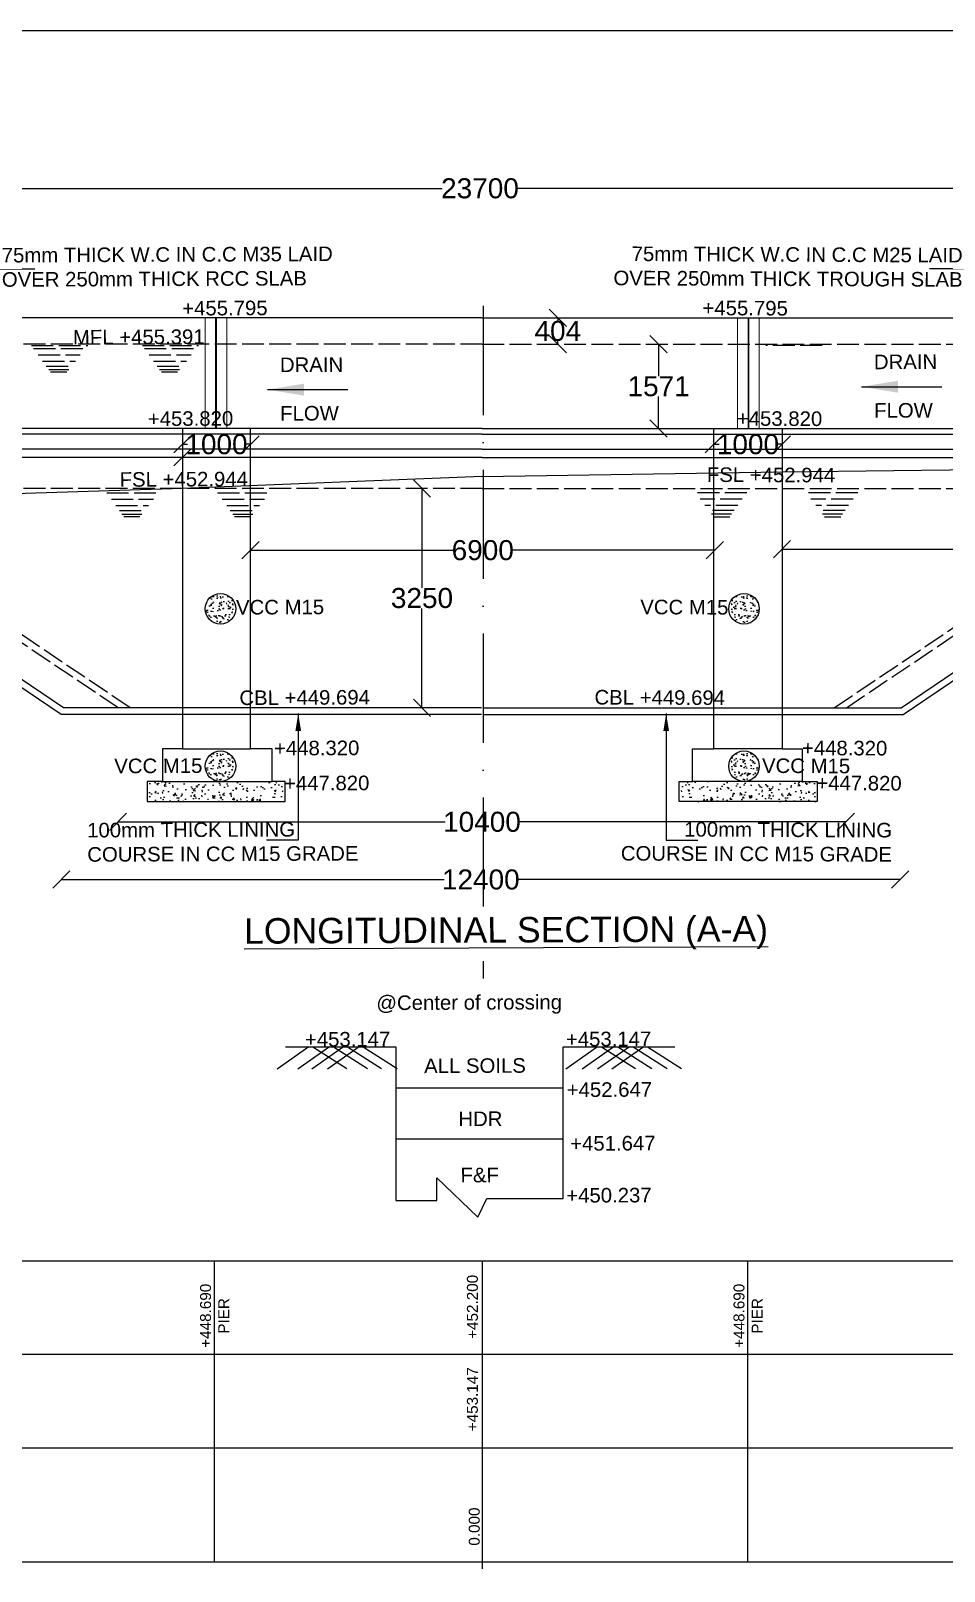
# Model space of a CAD drawing. Header units: millimetres. Extents: x 5124 to 7521686, y 2311 to 91894499.
# Drawn here: x 3767661 to 3772680, y 45946881 to 45955344 of the extents above; entities that cross this region are included whole.
import ezdxf

# ---------------------------------------------------------------- set-up
doc = ezdxf.new("R2010")
doc.units = ezdxf.units.MM
doc.header["$MEASUREMENT"] = 0
doc.linetypes.add('ACAD_ISO02W100', pattern=[15, 12, -3])
doc.linetypes.add('ACAD_ISO10W100', pattern=[18, 12, -3, 0, -3])
for name, color, linetype in [('DIMENSION', 7, 'Continuous'), ('DRAWING', 7, 'Continuous'), ('TEXT', 7, 'Continuous')]:
    doc.layers.add(name, color=color, linetype=linetype)
doc.styles.get("Standard").update_dxf_attribs({"font": 'arial.ttf', "height": 90})
doc.dimstyles.get("Standard").update_dxf_attribs({"dimtxt": 200, "dimasz": 110, "dimexe": 0.18, "dimexo": 0.0625, "dimgap": 0.09, "dimtad": 0, "dimtih": 1, "dimtoh": 1, "dimdec": 0, "dimzin": 0, "dimdsep": 46, "dimtxsty": 'Standard', "dimblk": 'OBLIQUE', "dimcen": 0.09, "dimse1": 1, "dimse2": 1, "dimadec": 0, "dimazin": 0, "dimtfac": 1, "dimtdec": 0, "dimtofl": 0, "dimtmove": 0, "dimatfit": 3, "dimfxl": 1, "dimtolj": 1, "dimtzin": 0, "dimarcsym": 0})

# ---------------------------------------------------------------- blocks, each defined once
blk = doc.blocks.new('_Oblique')
at = {"color": 0, "linetype": 'ByBlock', "lineweight": -2}
blk.add_line((-0.5, -0.5), (0.5, 0.5), dxfattribs=at)
blk = doc.blocks.new('*D95')
at = {"layer": 'Defpoints', "color": 0, "linetype": 'Continuous', "transparency": 16777216}
for p in [(3768494, 45953072.5), (3768868.5, 45953072.5), (3768868.5, 45953072.5)]:
    blk.add_point(p, dxfattribs=at)
at = {"layer": 'DIMENSION', "color": 0, "linetype": 'Continuous', "lineweight": -2, "transparency": 16777216}
for p, q in [((3768494, 45953072.5), (3768522.3, 45953072.5)), ((3768868.5, 45953072.5), (3768840.2, 45953072.5))]:
    blk.add_line(p, q, dxfattribs=at)
at = {"layer": 'DIMENSION', "color": 0, "linetype": 'Continuous', "lineweight": -2, "transparency": 16777216, "xscale": 95, "yscale": 95, "zscale": 95, "rotation": 180}
blk.add_blockref('_Oblique', (3768494, 45953072.5), dxfattribs=at)
at = {"layer": 'DIMENSION', "color": 0, "linetype": 'Continuous', "lineweight": -2, "transparency": 16777216, "xscale": 95, "yscale": 95, "zscale": 95}
blk.add_blockref('_Oblique', (3768868.5, 45953072.5), dxfattribs=at)
at = {"layer": 'DIMENSION', "color": 0, "linetype": 'Continuous', "transparency": 16777216, "insert": (3768681.2, 45953072.5), "char_height": 110, "attachment_point": 5}
blk.add_mtext('\\A1;1000', dxfattribs=at)
blk = doc.blocks.new('*D96')
at = {"layer": 'Defpoints', "color": 0, "linetype": 'Continuous', "transparency": 16777216}
for p in [(3768494, 45953001), (3765751, 45952992.3), (3768494, 45952966)]:
    blk.add_point(p, dxfattribs=at)
at = {"layer": 'DIMENSION', "color": 0, "linetype": 'Continuous', "lineweight": -2, "transparency": 16777216}
for p, q in [((3765751, 45953001), (3766958, 45953001)), ((3768494, 45953001), (3767286.9, 45953001))]:
    blk.add_line(p, q, dxfattribs=at)
at = {"layer": 'DIMENSION', "color": 0, "linetype": 'Continuous', "lineweight": -2, "transparency": 16777216, "xscale": 95, "yscale": 95, "zscale": 95, "rotation": 180}
blk.add_blockref('_Oblique', (3765751, 45953001), dxfattribs=at)
at = {"layer": 'DIMENSION', "color": 0, "linetype": 'Continuous', "lineweight": -2, "transparency": 16777216, "xscale": 95, "yscale": 95, "zscale": 95}
blk.add_blockref('_Oblique', (3768494, 45953001), dxfattribs=at)
at = {"layer": 'DIMENSION', "color": 0, "linetype": 'Continuous', "transparency": 16777216, "insert": (3767122.5, 45953001), "char_height": 110, "attachment_point": 5}
blk.add_mtext('\\A1;6900', dxfattribs=at)
blk = doc.blocks.new('*D80')
at = {"layer": 'Defpoints', "color": 0, "linetype": 'Continuous', "transparency": 16777216}
for p in [(3765751, 45954518.5), (3774507.5, 45954490.5), (3774507.5, 45954478.5)]:
    blk.add_point(p, dxfattribs=at)
at = {"layer": 'DIMENSION', "color": 0, "linetype": 'Continuous', "lineweight": -2, "transparency": 16777216}
for p, q in [((3765751, 45954478.5), (3769921.4, 45954478.5)), ((3774507.5, 45954478.5), (3770337.1, 45954478.5))]:
    blk.add_line(p, q, dxfattribs=at)
at = {"layer": 'DIMENSION', "color": 0, "linetype": 'Continuous', "lineweight": -2, "transparency": 16777216, "xscale": 95, "yscale": 95, "zscale": 95, "rotation": 180}
blk.add_blockref('_Oblique', (3765751, 45954478.5), dxfattribs=at)
at = {"layer": 'DIMENSION', "color": 0, "linetype": 'Continuous', "lineweight": -2, "transparency": 16777216, "xscale": 95, "yscale": 95, "zscale": 95}
blk.add_blockref('_Oblique', (3774507.5, 45954478.5), dxfattribs=at)
at = {"layer": 'DIMENSION', "color": 0, "linetype": 'Continuous', "transparency": 16777216, "insert": (3770129.2, 45954478.5), "char_height": 110, "attachment_point": 5}
blk.add_mtext('\\A1;23700', dxfattribs=at)
blk = doc.blocks.new('*D98')
at = {"layer": 'Defpoints', "color": 0, "linetype": 'Continuous', "transparency": 16777216}
for p in [(3769788.5, 45952829.5), (3769788.5, 45951625.5), (3769810.5, 45951625.5)]:
    blk.add_point(p, dxfattribs=at)
at = {"layer": 'DIMENSION', "color": 0, "linetype": 'Continuous', "lineweight": -2, "transparency": 16777216}
for p, q in [((3769810.5, 45952829.5), (3769810.5, 45952283.8)), ((3769810.5, 45951625.5), (3769810.5, 45952171.2))]:
    blk.add_line(p, q, dxfattribs=at)
at = {"layer": 'DIMENSION', "color": 0, "linetype": 'Continuous', "lineweight": -2, "transparency": 16777216, "xscale": 95, "yscale": 95, "zscale": 95}
for p, rotation in [((3769810.5, 45952829.5), 90), ((3769810.5, 45951625.5), 270)]:
    blk.add_blockref('_Oblique', p, dxfattribs=dict(at, rotation=rotation))
at = {"layer": 'DIMENSION', "color": 0, "linetype": 'Continuous', "transparency": 16777216, "insert": (3769810.5, 45952227.5), "char_height": 110, "attachment_point": 5}
blk.add_mtext('\\A1;3250', dxfattribs=at)
blk = doc.blocks.new('*D99')
at = {"layer": 'Defpoints', "color": 0, "linetype": 'Continuous', "transparency": 16777216}
for p in [(3771420.5, 45952490.5), (3771420.5, 45952490.5), (3768868.5, 45952476.5)]:
    blk.add_point(p, dxfattribs=at)
at = {"layer": 'DIMENSION', "color": 0, "linetype": 'Continuous', "lineweight": -2, "transparency": 16777216}
for p, q in [((3768868.5, 45952490.5), (3769980, 45952490.5)), ((3771420.5, 45952490.5), (3770308.9, 45952490.5))]:
    blk.add_line(p, q, dxfattribs=at)
at = {"layer": 'DIMENSION', "color": 0, "linetype": 'Continuous', "lineweight": -2, "transparency": 16777216, "xscale": 95, "yscale": 95, "zscale": 95, "rotation": 180}
blk.add_blockref('_Oblique', (3768868.5, 45952490.5), dxfattribs=at)
at = {"layer": 'DIMENSION', "color": 0, "linetype": 'Continuous', "lineweight": -2, "transparency": 16777216, "xscale": 95, "yscale": 95, "zscale": 95}
blk.add_blockref('_Oblique', (3771420.5, 45952490.5), dxfattribs=at)
at = {"layer": 'DIMENSION', "color": 0, "linetype": 'Continuous', "transparency": 16777216, "insert": (3770144.5, 45952490.5), "char_height": 110, "attachment_point": 5}
blk.add_mtext('\\A1;6900', dxfattribs=at)
blk = doc.blocks.new('*D100')
at = {"layer": 'Defpoints', "color": 0, "linetype": 'Continuous', "transparency": 16777216}
for p in [(3772140.5, 45951643.5), (3768140, 45951625.5), (3772140.5, 45950998)]:
    blk.add_point(p, dxfattribs=at)
at = {"layer": 'DIMENSION', "color": 0, "linetype": 'Continuous', "lineweight": -2, "transparency": 16777216}
for p, q in [((3768140, 45950998), (3769938.5, 45950998)), ((3772140.5, 45950998), (3770341.9, 45950998))]:
    blk.add_line(p, q, dxfattribs=at)
at = {"layer": 'DIMENSION', "color": 0, "linetype": 'Continuous', "lineweight": -2, "transparency": 16777216, "xscale": 95, "yscale": 95, "zscale": 95, "rotation": 180}
blk.add_blockref('_Oblique', (3768140, 45950998), dxfattribs=at)
at = {"layer": 'DIMENSION', "color": 0, "linetype": 'Continuous', "lineweight": -2, "transparency": 16777216, "xscale": 95, "yscale": 95, "zscale": 95}
blk.add_blockref('_Oblique', (3772140.5, 45950998), dxfattribs=at)
at = {"layer": 'DIMENSION', "color": 0, "linetype": 'Continuous', "transparency": 16777216, "insert": (3770140.2, 45950998), "char_height": 110, "attachment_point": 5}
blk.add_mtext('\\A1;10400', dxfattribs=at)
blk = doc.blocks.new('*D101')
at = {"layer": 'Defpoints', "color": 0, "linetype": 'Continuous', "transparency": 16777216}
for p in [(3767828.5, 45951588), (3772439, 45951601.5), (3772439, 45950681)]:
    blk.add_point(p, dxfattribs=at)
at = {"layer": 'DIMENSION', "color": 0, "linetype": 'Continuous', "lineweight": -2, "transparency": 16777216}
for p, q in [((3767828.5, 45950681), (3769932, 45950681)), ((3772439, 45950681), (3770335.4, 45950681))]:
    blk.add_line(p, q, dxfattribs=at)
at = {"layer": 'DIMENSION', "color": 0, "linetype": 'Continuous', "lineweight": -2, "transparency": 16777216, "xscale": 95, "yscale": 95, "zscale": 95, "rotation": 180}
blk.add_blockref('_Oblique', (3767828.5, 45950681), dxfattribs=at)
at = {"layer": 'DIMENSION', "color": 0, "linetype": 'Continuous', "lineweight": -2, "transparency": 16777216, "xscale": 95, "yscale": 95, "zscale": 95}
blk.add_blockref('_Oblique', (3772439, 45950681), dxfattribs=at)
at = {"layer": 'DIMENSION', "color": 0, "linetype": 'Continuous', "transparency": 16777216, "insert": (3770133.7, 45950681), "char_height": 110, "attachment_point": 5}
blk.add_mtext('\\A1;12400', dxfattribs=at)
blk = doc.blocks.new('*D85')
at = {"layer": 'Defpoints', "color": 0, "linetype": 'Continuous', "transparency": 16777216}
for p in [(3771414.5, 45953072.5), (3771414.5, 45953072.5), (3771789, 45953072.5)]:
    blk.add_point(p, dxfattribs=at)
at = {"layer": 'DIMENSION', "color": 0, "linetype": 'Continuous', "lineweight": -2, "transparency": 16777216}
for p, q in [((3771414.5, 45953072.5), (3771442.8, 45953072.5)), ((3771789, 45953072.5), (3771760.7, 45953072.5))]:
    blk.add_line(p, q, dxfattribs=at)
at = {"layer": 'DIMENSION', "color": 0, "linetype": 'Continuous', "lineweight": -2, "transparency": 16777216, "xscale": 95, "yscale": 95, "zscale": 95, "rotation": 180}
blk.add_blockref('_Oblique', (3771414.5, 45953072.5), dxfattribs=at)
at = {"layer": 'DIMENSION', "color": 0, "linetype": 'Continuous', "lineweight": -2, "transparency": 16777216, "xscale": 95, "yscale": 95, "zscale": 95}
blk.add_blockref('_Oblique', (3771789, 45953072.5), dxfattribs=at)
at = {"layer": 'DIMENSION', "color": 0, "linetype": 'Continuous', "transparency": 16777216, "insert": (3771601.8, 45953072.5), "char_height": 110, "attachment_point": 5}
blk.add_mtext('\\A1;1000', dxfattribs=at)
blk = doc.blocks.new('*D86')
at = {"layer": 'Defpoints', "color": 0, "linetype": 'Continuous', "transparency": 16777216}
for p in [(3771789, 45952966), (3774532, 45952992.3), (3771789, 45952497)]:
    blk.add_point(p, dxfattribs=at)
at = {"layer": 'DIMENSION', "color": 0, "linetype": 'Continuous', "lineweight": -2, "transparency": 16777216}
for p, q in [((3771789, 45952497), (3772996.1, 45952497)), ((3774532, 45952497), (3773325, 45952497))]:
    blk.add_line(p, q, dxfattribs=at)
at = {"layer": 'DIMENSION', "color": 0, "linetype": 'Continuous', "lineweight": -2, "transparency": 16777216, "xscale": 95, "yscale": 95, "zscale": 95, "rotation": 180}
blk.add_blockref('_Oblique', (3771789, 45952497), dxfattribs=at)
at = {"layer": 'DIMENSION', "color": 0, "linetype": 'Continuous', "lineweight": -2, "transparency": 16777216, "xscale": 95, "yscale": 95, "zscale": 95}
blk.add_blockref('_Oblique', (3774532, 45952497), dxfattribs=at)
at = {"layer": 'DIMENSION', "color": 0, "linetype": 'Continuous', "transparency": 16777216, "insert": (3773160.5, 45952497), "char_height": 110, "attachment_point": 5}
blk.add_mtext('\\A1;6900', dxfattribs=at)
blk = doc.blocks.new('*D88')
at = {"layer": 'Defpoints', "color": 0, "linetype": 'Continuous', "transparency": 16777216}
for p in [(3770557, 45953767.5), (3770557, 45953767.5), (3770557, 45953622.5)]:
    blk.add_point(p, dxfattribs=at)
at = {"layer": 'DRAWING', "color": 0, "linetype": 'Continuous', "lineweight": -2, "transparency": 16777216}
for p, q in [((3770557, 45953767.5), (3770557, 45953751.3)), ((3770557, 45953622.5), (3770557, 45953638.7))]:
    blk.add_line(p, q, dxfattribs=at)
at = {"layer": 'DRAWING', "color": 0, "linetype": 'Continuous', "lineweight": -2, "transparency": 16777216, "xscale": 95, "yscale": 95, "zscale": 95}
for p, rotation in [((3770557, 45953767.5), 90), ((3770557, 45953622.5), 270)]:
    blk.add_blockref('_Oblique', p, dxfattribs=dict(at, rotation=rotation))
at = {"layer": 'DRAWING', "color": 0, "linetype": 'Continuous', "transparency": 16777216, "insert": (3770557, 45953695), "char_height": 110, "attachment_point": 5}
blk.add_mtext('\\A1;404', dxfattribs=at)
blk = doc.blocks.new('*D112')
at = {"layer": 'Defpoints', "color": 0, "linetype": 'Continuous', "transparency": 16777216}
for p in [(3771111, 45953622.5), (3771111, 45953159.5), (3771111, 45953159.5)]:
    blk.add_point(p, dxfattribs=at)
at = {"layer": 'DRAWING', "color": 0, "linetype": 'Continuous', "lineweight": -2, "transparency": 16777216}
for p, q in [((3771111, 45953622.5), (3771111, 45953447.3)), ((3771111, 45953159.5), (3771111, 45953334.7))]:
    blk.add_line(p, q, dxfattribs=at)
at = {"layer": 'DRAWING', "color": 0, "linetype": 'Continuous', "lineweight": -2, "transparency": 16777216, "xscale": 95, "yscale": 95, "zscale": 95}
for p, rotation in [((3771111, 45953622.5), 90), ((3771111, 45953159.5), 270)]:
    blk.add_blockref('_Oblique', p, dxfattribs=dict(at, rotation=rotation))
at = {"layer": 'DRAWING', "color": 0, "linetype": 'Continuous', "transparency": 16777216, "insert": (3771111, 45953391), "char_height": 110, "attachment_point": 5}
blk.add_mtext('\\A1;1571', dxfattribs=at)

msp = doc.modelspace()

# ---------------------------------------------------------------- hatches: boundary and pattern name
at = {"layer": 'DRAWING', "linetype": 'Continuous'}
h = msp.add_hatch(dxfattribs=at)
h.set_pattern_fill('AR-CONC', color=256, scale=10, style=0)
h.set_pattern_definition([(50, (-47385.09, -328.57), (71.72601826, -6.2752135), [7.5, -82.5]), (355, (-47385.09, -328.57), (-13.87513336, 75.21921337), [6, -66]), (100.4514, (-47379.115, -329.09), (57.85093817, 68.94395421), [6.374019, -70.1142112]), (46.1842, (-47385.09, -308.57), (106.72410486, -16.55190143), [11.25, -123.75]), (96.6356, (-47376.2, -309.95), (93.46627055, 97.4117871), [9.5610288, -105.1713]), (351.1842, (-47385.09, -308.57), (93.46619451, 97.4118601), [9, -99]), (21, (-47375.09, -313.57), (59.69070521, -40.26188907), [7.5, -82.5]), (326, (-47375.09, -313.57), (24.33153319, 72.5150045), [6, -66]), (71.4514, (-47370.12, -316.924), (84.02226286, 32.25304967), [6.374019, -70.1142112]), (37.5, (-47385.092, -328.57), (1.215985532, 33.289385383), [0, -65.2, 0, -67, 0, -66.25]), (7.5, (-47385.092, -328.57), (26.306953744, 39.441171188), [0, -38.2, 0, -63.7, 0, -25.25]), (327.5, (-47407.392, -328.57), (53.382243617, -2.255487173), [0, -25, 0, -78, 0, -103.5]), (317.5, (-47417.39, -328.57), (58.318616934, 10.010498233), [0, -32.5, 0, -51.8, 0, -73.5])])
h.paths.add_polyline_path([(3768786.8, 45952168.9, 1), (3768619, 45952168.9, 0.384803), (3768694.4, 45952085.4), (3768711.4, 45952085.4, 0.384803)])
h = msp.add_hatch(dxfattribs=at)
h.set_pattern_fill('AR-CONC', color=256, scale=10, style=0)
h.set_pattern_definition([(130, (7587668.09, -328.57), (-71.72601826, -6.2752135), [7.5, -82.5]), (185, (7587668.09, -328.57), (13.87513336, 75.21921337), [6, -66]), (79.5486, (7587662.115, -329.09), (-57.85093817, 68.94395421), [6.374019, -70.1142112]), (133.8158, (7587668.09, -308.57), (-106.72410486, -16.55190143), [11.25, -123.75]), (83.3644, (7587659.2, -309.95), (-93.46627055, 97.4117871), [9.5610288, -105.1713]), (188.8158, (7587668.09, -308.57), (-93.46619451, 97.4118601), [9, -99]), (159, (7587658.09, -313.57), (-59.69070521, -40.26188907), [7.5, -82.5]), (214, (7587658.09, -313.57), (-24.33153319, 72.5150045), [6, -66]), (108.5486, (7587653.12, -316.924), (-84.02226286, 32.25304967), [6.374019, -70.1142112]), (142.5, (7587668.092, -328.57), (-1.215985532, 33.289385383), [0, -65.2, 0, -67, 0, -66.25]), (172.5, (7587668.092, -328.57), (-26.306953744, 39.441171188), [0, -38.2, 0, -63.7, 0, -25.25]), (212.5, (7587690.392, -328.57), (-53.382243617, -2.255487173), [0, -25, 0, -78, 0, -103.5]), (222.5, (7587700.39, -328.57), (-58.318616934, 10.010498233), [0, -32.5, 0, -51.8, 0, -73.5])])
h.paths.add_polyline_path([(3771664, 45952168.9, 1), (3771496.2, 45952168.9, 1)])
h = msp.add_hatch(dxfattribs=at)
h.set_pattern_fill('AR-CONC', color=256, scale=10, style=0)
h.set_pattern_definition([(50, (-47385.09, -1193.57), (71.72601826, -6.2752135), [7.5, -82.5]), (355, (-47385.09, -1193.57), (-13.87513336, 75.21921337), [6, -66]), (100.4514, (-47379.115, -1194.09), (57.85093817, 68.94395421), [6.374019, -70.1142112]), (46.1842, (-47385.09, -1173.57), (106.72410486, -16.55190143), [11.25, -123.75]), (96.6356, (-47376.2, -1174.95), (93.46627055, 97.4117871), [9.5610288, -105.1713]), (351.1842, (-47385.09, -1173.57), (93.46619451, 97.4118601), [9, -99]), (21, (-47375.09, -1178.57), (59.69070521, -40.26188907), [7.5, -82.5]), (326, (-47375.09, -1178.57), (24.33153319, 72.5150045), [6, -66]), (71.4514, (-47370.12, -1181.924), (84.02226286, 32.25304967), [6.374019, -70.1142112]), (37.5, (-47385.092, -1193.57), (1.215985532, 33.289385383), [0, -65.2, 0, -67, 0, -66.25]), (7.5, (-47385.092, -1193.57), (26.306953744, 39.441171188), [0, -38.2, 0, -63.7, 0, -25.25]), (327.5, (-47407.392, -1193.57), (53.382243617, -2.255487173), [0, -25, 0, -78, 0, -103.5]), (317.5, (-47417.39, -1193.57), (58.318616934, 10.010498233), [0, -32.5, 0, -51.8, 0, -73.5])])
h.paths.add_polyline_path([(3768786.8, 45951303.9, 1), (3768619, 45951303.9, 0.384803), (3768694.4, 45951220.4), (3768711.4, 45951220.4, 0.384803)])
h = msp.add_hatch(dxfattribs=at)
h.set_pattern_fill('AR-CONC', color=256, scale=10, style=0)
h.set_pattern_definition([(130, (7587668.09, -1193.57), (-71.72601826, -6.2752135), [7.5, -82.5]), (185, (7587668.09, -1193.57), (13.87513336, 75.21921337), [6, -66]), (79.5486, (7587662.115, -1194.09), (-57.85093817, 68.94395421), [6.374019, -70.1142112]), (133.8158, (7587668.09, -1173.57), (-106.72410486, -16.55190143), [11.25, -123.75]), (83.3644, (7587659.2, -1174.95), (-93.46627055, 97.4117871), [9.5610288, -105.1713]), (188.8158, (7587668.09, -1173.57), (-93.46619451, 97.4118601), [9, -99]), (159, (7587658.09, -1178.57), (-59.69070521, -40.26188907), [7.5, -82.5]), (214, (7587658.09, -1178.57), (-24.33153319, 72.5150045), [6, -66]), (108.5486, (7587653.12, -1181.924), (-84.02226286, 32.25304967), [6.374019, -70.1142112]), (142.5, (7587668.092, -1193.57), (-1.215985532, 33.289385383), [0, -65.2, 0, -67, 0, -66.25]), (172.5, (7587668.092, -1193.57), (-26.306953744, 39.441171188), [0, -38.2, 0, -63.7, 0, -25.25]), (212.5, (7587690.392, -1193.57), (-53.382243617, -2.255487173), [0, -25, 0, -78, 0, -103.5]), (222.5, (7587700.39, -1193.57), (-58.318616934, 10.010498233), [0, -32.5, 0, -51.8, 0, -73.5])])
h.paths.add_polyline_path([(3771664, 45951303.9, 1), (3771496.2, 45951303.9, 1)])
h = msp.add_hatch(dxfattribs=at)
h.set_pattern_fill('AR-CONC', color=256, scale=15, style=0)
h.set_pattern_definition([(50, (-50358.52, -177), (107.58902739, -9.41282025), [11.25, -123.75]), (355, (-50358.52, -177), (-20.81270004, 112.82882006), [9, -99]), (100.4514, (-50349.55, -177.78), (86.77640726, 103.4159313), [9.5610285, -105.1713168]), (46.1842, (-50358.52, -147), (160.0861573, -24.82785215), [16.875, -185.625]), (96.6356, (-50345.18, -149.07), (140.19940583, 146.11768064), [14.3415432, -157.75695]), (351.1842, (-50358.52, -147), (140.19929177, 146.11779014), [13.5, -148.5]), (21, (-50343.52, -154.5), (89.53605782, -60.3928336), [11.25, -123.75]), (326, (-50343.52, -154.5), (36.4972998, 108.77250676), [9, -99]), (71.4514, (-50336.06, -159.53), (126.03339429, 48.3795745), [9.5610285, -105.1713168]), (37.5, (-50358.52, -177), (1.823978298, 49.934078075), [0, -97.8, 0, -100.5, 0, -99.375]), (7.5, (-50358.52, -177), (39.460430616, 59.16175678), [0, -57.3, 0, -95.55, 0, -37.875]), (327.5, (-50391.97, -177), (80.073365426, -3.38323076), [0, -37.5, 0, -117, 0, -155.25]), (317.5, (-50406.97, -177), (87.4779254, 15.01574735), [0, -48.75, 0, -77.7, 0, -110.25])])
h.paths.add_polyline_path([(3769059.5, 45951220), (3768986.5, 45951220), (3768703.2, 45951220, -0.001821), (3768702.6, 45951220), (3768384, 45951220), (3768301, 45951220), (3768301, 45951109.5), (3769059.5, 45951109.5)])
h = msp.add_hatch(dxfattribs=at)
h.set_pattern_fill('AR-CONC', color=256, scale=15, style=0)
h.set_pattern_definition([(130, (7590641.52, -177), (-107.58902739, -9.41282025), [11.25, -123.75]), (185, (7590641.52, -177), (20.81270004, 112.82882006), [9, -99]), (79.5486, (7590632.55, -177.78), (-86.77640726, 103.4159313), [9.5610285, -105.1713168]), (133.8158, (7590641.52, -147), (-160.0861573, -24.82785215), [16.875, -185.625]), (83.3644, (7590628.18, -149.07), (-140.19940583, 146.11768064), [14.3415432, -157.75695]), (188.8158, (7590641.52, -147), (-140.19929177, 146.11779014), [13.5, -148.5]), (159, (7590626.52, -154.5), (-89.53605782, -60.3928336), [11.25, -123.75]), (214, (7590626.52, -154.5), (-36.4972998, 108.77250676), [9, -99]), (108.5486, (7590619.06, -159.53), (-126.03339429, 48.3795745), [9.5610285, -105.1713168]), (142.5, (7590641.52, -177), (-1.823978298, 49.934078075), [0, -97.8, 0, -100.5, 0, -99.375]), (172.5, (7590641.52, -177), (-39.460430616, 59.16175678), [0, -57.3, 0, -95.55, 0, -37.875]), (212.5, (7590674.97, -177), (-80.073365426, -3.38323076), [0, -37.5, 0, -117, 0, -155.25]), (222.5, (7590689.97, -177), (-87.4779254, 15.01574735), [0, -48.75, 0, -77.7, 0, -110.25])])
h.paths.add_polyline_path([(3771580.4, 45951220, -0.001821), (3771579.8, 45951220), (3771296.5, 45951220), (3771223.5, 45951220), (3771223.5, 45951109.5), (3771982, 45951109.5), (3771982, 45951220), (3771899, 45951220)])

# ---------------------------------------------------------------- linework, layer by layer
at = {"layer": 'DRAWING', "linetype": 'ACAD_ISO02W100', "ltscale": 10}
for p, q in [((3767664.5, 45953616), (3767973.5, 45953616)), ((3768274, 45953616), (3768583, 45953616)), ((3772009, 45953616), (3771700, 45953616)), ((3767858, 45953468.5), (3767769.5, 45953468.5)), ((3768467.5, 45953468.5), (3768379, 45953468.5)), ((3768260, 45952675), (3768171.5, 45952675)), ((3768869.5, 45952675), (3768781, 45952675)), ((3771413.5, 45952675), (3771502, 45952675)), ((3772023, 45952675), (3772111.5, 45952675))]:
    msp.add_line(p, q, dxfattribs=at)
at = {"layer": 'DRAWING', "linetype": 'Continuous'}
for p, q in [((3770141.5, 45952895.5), (3771789, 45952922)), ((3771789, 45952922), (3774730, 45952956))]:
    msp.add_line(p, q, dxfattribs=at)
for points in [[(3796289, 45955344.5), (3753198, 45955344.5), (3753198, 45931724), (3796289, 45931724)], [(3753857, 45948586.5), (3783011, 45948586.5), (3783011, 45946931), (3753857, 45946931)]]:
    msp.add_lwpolyline(points, close=True, dxfattribs=at)
for points in [[(3770141.5, 45953767.5), (3765751, 45953767.5)], [(3770141.5, 45953767.5), (3774532, 45953767.5)], [(3770141.5, 45953159.5), (3762454.5, 45953159.5)], [(3770141.5, 45953127.5), (3762454.5, 45953127.5)], [(3770137, 45951588), (3767828.5, 45951588), (3765503.7, 45953159.5)], [(3770137, 45951625.5), (3767840, 45951625.5), (3765570.6, 45953159.5)], [(3768494, 45953159.5), (3768494, 45951399), (3768868.5, 45951399), (3768868.5, 45953159.5)], [(3770141.5, 45953159.5), (3778726, 45953159.5)], [(3770141.5, 45953127.5), (3778726, 45953127.5)], [(3770146, 45951588), (3772454.5, 45951588), (3774779.3, 45953159.5)], [(3770146, 45951625.5), (3772443, 45951625.5), (3774712.4, 45953159.5)], [(3771789, 45953159.5), (3771789, 45951399), (3771414.5, 45951399), (3771414.5, 45953159.5)], [(3770141.5, 45953046), (3765738.6, 45953046)], [(3770141.5, 45953001), (3765738.6, 45953001)], [(3770141.5, 45953046), (3774544.4, 45953046)], [(3770141.5, 45953001), (3774544.4, 45953001)], [(3770141.5, 45952895.5), (3768494, 45952829.5), (3765444.6, 45952733.3), (3762059.2, 45952605.2), (3760838.5, 45952562)], [(3768494, 45951399), (3768384, 45951399), (3768384, 45951220), (3768986.5, 45951220), (3768986.5, 45951399), (3768868.5, 45951399)], [(3771789, 45951399), (3771899, 45951399), (3771899, 45951220), (3771296.5, 45951220), (3771296.5, 45951399), (3771414.5, 45951399)], [(3768384, 45951220), (3768301, 45951220), (3768301, 45951109.5), (3769059.5, 45951109.5), (3769059.5, 45951220), (3768986.5, 45951220)], [(3771899, 45951220), (3771982, 45951220), (3771982, 45951109.5), (3771223.5, 45951109.5), (3771223.5, 45951220), (3771296.5, 45951220)], [(3769189.5, 45949763), (3769015, 45949640)], [(3769060.5, 45949763), (3769667.5, 45949763), (3769667.5, 45948917.5), (3769892, 45948917.5), (3769892, 45949042.5), (3770117, 45948826), (3770167.5, 45948929.5), (3770585.5, 45948929.5), (3770585.5, 45949763), (3771199.5, 45949763)], [(3769302.5, 45949763), (3769128, 45949640)], [(3769379.5, 45949763), (3769205, 45949640)], [(3769211, 45949763), (3769398, 45949643)], [(3769466, 45949763), (3769291.5, 45949640)], [(3769324, 45949763), (3769511, 45949643)], [(3769401, 45949763), (3769588, 45949643)], [(3769487.5, 45949763), (3769674.5, 45949643)], [(3770775, 45949763), (3770600.5, 45949640)], [(3770865, 45949763), (3770690.5, 45949640)], [(3770950, 45949763), (3770775.5, 45949640)], [(3770796.5, 45949763), (3770983.5, 45949643)], [(3771029, 45949763), (3770854.5, 45949640)], [(3770886.5, 45949763), (3771073.5, 45949643)], [(3770971.5, 45949763), (3771158.5, 45949643)], [(3771050.5, 45949763), (3771237.5, 45949643)], [(3769667.5, 45949537.5), (3770585.5, 45949537.5)], [(3769667.5, 45949257), (3770585.5, 45949257)], [(3768668, 45948586.5), (3768668, 45946931)], [(3770141.5, 45948586.5), (3770141.5, 45946894.5)], [(3771599.5, 45948586.5), (3771599.5, 45946931)], [(3753857, 45948073), (3783011, 45948073)], [(3753857, 45947559.5), (3783011, 45947559.5)]]:
    msp.add_lwpolyline(points, dxfattribs=at)
at = {"layer": 'DRAWING', "linetype": 'ACAD_ISO02W100', "ltscale": 10, "const_width": 5}
for points in [[(3768619.5, 45953767.5), (3768619.5, 45953159.5)], [(3768738, 45953767.5), (3768738, 45953159.5)], [(3771545, 45953767.5), (3771545, 45953159.5)], [(3771663.5, 45953767.5), (3771663.5, 45953159.5)]]:
    msp.add_lwpolyline(points, dxfattribs=at)
at = {"layer": 'DRAWING', "linetype": 'Continuous', "const_width": 10}
for points in [[(3768678.5, 45953159.5), (3768678.5, 45953767.5)], [(3771604.5, 45953159.5), (3771604.5, 45953767.5)]]:
    msp.add_lwpolyline(points, dxfattribs=at)
at = {"layer": 'DRAWING', "linetype": 'ACAD_ISO10W100', "ltscale": 50}
msp.add_lwpolyline([(3770147, 45953833), (3770147, 45950138)], dxfattribs=at)
at = {"layer": 'DRAWING', "linetype": 'ACAD_ISO02W100', "ltscale": 10}
for points in [[(3770141.5, 45953622.5), (3765751, 45953622.5)], [(3767676, 45953599.8), (3767960.8, 45953599.8)], [(3768285.5, 45953599.8), (3768570.3, 45953599.8)], [(3770141.5, 45953622.5), (3774532, 45953622.5)], [(3767701.5, 45953564.1), (3767932.8, 45953564.1)], [(3767725.7, 45953530), (3767906.2, 45953530)], [(3767745.3, 45953502.5), (3767884.6, 45953502.5)], [(3768311, 45953564.1), (3768542.3, 45953564.1)], [(3768335.2, 45953530), (3768515.7, 45953530)], [(3768354.8, 45953502.5), (3768494.1, 45953502.5)], [(3767759.2, 45953483), (3767869.3, 45953483)], [(3768368.7, 45953483), (3768478.8, 45953483)], [(3768140, 45951625.5), (3766025, 45953046)], [(3768206.5, 45951625.5), (3766091.5, 45953046)], [(3772076.5, 45951625.5), (3774191.5, 45953046)], [(3772143, 45951625.5), (3774258, 45953046)], [(3770141.5, 45952829.5), (3765991.9, 45952829.5)], [(3770141.5, 45952829.5), (3774291.1, 45952829.5)], [(3768078, 45952806.3), (3768362.8, 45952806.3)], [(3768103.5, 45952770.6), (3768334.8, 45952770.6)], [(3768687.5, 45952806.3), (3768972.3, 45952806.3)], [(3768713, 45952770.6), (3768944.3, 45952770.6)], [(3771595.5, 45952806.3), (3771310.7, 45952806.3)], [(3771570, 45952770.6), (3771338.7, 45952770.6)], [(3772205, 45952806.3), (3771920.2, 45952806.3)], [(3772179.5, 45952770.6), (3771948.2, 45952770.6)], [(3768127.7, 45952736.5), (3768308.2, 45952736.5)], [(3768147.3, 45952709), (3768286.6, 45952709)], [(3768161.2, 45952689.5), (3768271.3, 45952689.5)], [(3768737.2, 45952736.5), (3768917.7, 45952736.5)], [(3768756.8, 45952709), (3768896.1, 45952709)], [(3768770.7, 45952689.5), (3768880.8, 45952689.5)], [(3771545.8, 45952736.5), (3771365.3, 45952736.5)], [(3771526.2, 45952709), (3771386.9, 45952709)], [(3771512.3, 45952689.5), (3771402.2, 45952689.5)], [(3772155.3, 45952736.5), (3771974.8, 45952736.5)], [(3772135.7, 45952709), (3771996.4, 45952709)], [(3772121.8, 45952689.5), (3772011.7, 45952689.5)]]:
    msp.add_lwpolyline(points, dxfattribs=at)
at = {"layer": 'DRAWING', "linetype": 'Continuous'}
for centre in [(3768702.9, 45952168.9), (3771580.1, 45952168.9), (3768702.9, 45951303.9), (3771580.1, 45951303.9)]:
    msp.add_circle(centre, 83.9, dxfattribs=at)

# ---------------------------------------------------------------- texts
at = {"layer": 'TEXT'}
msp.add_text('%%ULONGITUDINAL SECTION (A-A)', height=140, rotation=0.25076, dxfattribs=at).set_placement((3768833.1, 45950328.7))
at = {"layer": 'TEXT', "linetype": 'Continuous', "char_height": 80}
for s, insert, width, attachment_point, rotation in [('75mm THICK W.C IN C.C M35 LAID\\POVER 250mm THICK RCC SLAB ', (3767500.8, 45954151.6), 1814.279, 1, 0.25076), ('75mm THICK W.C IN C.C M25 LAID\\POVER 250mm THICK TROUGH SLAB ', (3772782.2, 45954151.6), 1996.587, 3, 359.74924), (' +455.795', (3768461.6, 45953860.1), 495.752, 1, 0.25076), (' +455.795', (3771821.4, 45953860.1), 495.752, 3, 359.74924), (' MFL +455.391', (3767860.9, 45953700.8), 888.497, 1, 0.25076), ('DRAIN\\P \\PFLOW', (3769029.6, 45953549.3), 458.153, 1, 0.25076), ('DRAIN\\P \\PFLOW', (3772293.9, 45953565.3), 458.153, 1, 0.25076), (' +453.820', (3768272.7, 45953253), 495.752, 1, 0.25076), (' +453.820', (3772010.3, 45953253), 495.752, 3, 359.74924), (' FSL +452.944', (3768117.6, 45952919.2), 731.714, 1, 0.25076), (' FSL +452.944', (3772081.4, 45952943), 731.714, 3, 359.74924), ('VCC M15', (3768788.3, 45952217.1), 495.752, 1, 0.25076), ('VCC M15', (3771494.7, 45952217.1), 495.752, 3, 359.74924), ('CBL +449.694', (3768806.8, 45951720.1), 744.912, 1, 0.25076), ('CBL +449.694', (3771476.2, 45951720.1), 744.912, 3, 359.74924), (' +448.320', (3768966, 45951442.8), 495.752, 1, 0.25076), (' +448.320', (3772368, 45951442.8), 495.752, 3, 359.74924), ('VCC M15', (3768119.3, 45951345.1), 495.752, 1, 0.25076), ('VCC M15', (3772163.7, 45951345.1), 495.752, 3, 359.74924), (' +447.820', (3769021.1, 45951250.2), 495.752, 1, 0.25076), (' +447.820', (3772446.9, 45951250.2), 495.752, 3, 359.74924), ('100mm THICK LINING \\PCOURSE IN CC M15 GRADE', (3767970.3, 45950992.6), 1478.499, 1, 0.25076), ('100mm THICK LINING \\PCOURSE IN CC M15 GRADE', (3772394.2, 45950992.6), 1478.499, 3, 359.74924), ('@Center of crossing', (3769559.5, 45950044), 1237.679, 1, 0.25076), ('+453.147', (3769167, 45949843), 241.509, 1, 0.25076), ('+453.147', (3770601.2, 45949844.4), 241.509, 1, 0.25076), ('ALL SOILS', (3769822, 45949697.5), 816.407, 1, 0.25076), ('+452.647', (3770605.7, 45949566.4), 241.509, 1, 0.25076), ('HDR', (3770010.4, 45949406.3), 241.509, 1, 0.25076), ('+451.647', (3770624.7, 45949271.4), 241.509, 1, 0.25076), ('F&F', (3770022, 45949097.5), 241.509, 1, 0.25076), ('+450.237', (3770603.2, 45948985.9), 241.509, 1, 0.25076)]:
    msp.add_mtext(s, dxfattribs=dict(at, insert=insert, width=width, attachment_point=attachment_point, rotation=rotation))
at = {"layer": 'TEXT', "char_height": 60, "width": 522.919, "attachment_point": 1, "rotation": 90}
for s, insert in [('\\pi89.829;+448.690\\P\\pi167.41;PIER', (3768591, 45948018.8)), ('\\pi89.829;+452.200', (3770057.5, 45948067.8)), ('\\pi89.829;+448.690\\P\\pi167.41;PIER', (3771522.5, 45948018.8)), ('\\pi89.727;+453.147', (3770057.5, 45947560.3)), ('\\pi160.33;0.000', (3770067.7, 45946861.1))]:
    msp.add_mtext(s, dxfattribs=dict(at, insert=insert))

# ---------------------------------------------------------------- dimensions: what is measured, and where the dimension line sits
at = {"layer": 'DIMENSION', "linetype": 'Continuous'}
for base, p1, p2, text, picture, middle in [((3774507.5, 45954478.5), (3765751, 45954518.5), (3774507.5, 45954490.5), '23700', '*D80', (3770129.2, 45954478.5)), ((3768868.5, 45953072.5), (3768494, 45953072.5), (3768868.5, 45953072.5), '1000', '*D95', (3768681.2, 45953072.5)), ((3771420.5, 45952490.5), (3768868.5, 45952476.5), (3771420.5, 45952490.5), '6900', '*D99', (3770144.5, 45952490.5)), ((3772140.5, 45950998), (3768140, 45951625.5), (3772140.5, 45951643.5), '10400', '*D100', (3770140.2, 45950998)), ((3772439, 45950681), (3767828.5, 45951588), (3772439, 45951601.5), '12400', '*D101', (3770133.7, 45950681))]:
    dim = msp.add_linear_dim(base=base, p1=p1, p2=p2, text=text, dimstyle='Standard', override={"dimasz": 95, "dimarcsym": 1}, dxfattribs=at)
    dim.commit()
    dim.dimension.update_dxf_attribs({"geometry": picture, "text_midpoint": middle})
for base, p1, p2, angle, text, picture, middle in [((3771414.5, 45953072.5), (3771789, 45953072.5), (3771414.5, 45953072.5), 180, '1000', '*D85', (3771601.8, 45953072.5)), ((3769810.5, 45951625.5), (3769788.5, 45952829.5), (3769788.5, 45951625.5), 90, '3250', '*D98', (3769810.5, 45952227.5))]:
    dim = msp.add_linear_dim(base=base, p1=p1, p2=p2, angle=angle, text=text, dimstyle='Standard', override={"dimasz": 95, "dimarcsym": 1}, dxfattribs=at)
    dim.commit()
    dim.dimension.update_dxf_attribs({"geometry": picture, "text_midpoint": middle})
dim = msp.add_linear_dim(base=(3768494, 45953001), p1=(3765751, 45952992.3), p2=(3768494, 45952966), text='6900', dimstyle='Standard', override={"dimasz": 95, "dimarcsym": 1}, dxfattribs=at)
dim.commit()
dim.dimension.update_dxf_attribs({"geometry": '*D96', "text_midpoint": (3767122.5, 45953001), "dimtype": 160})
dim = msp.add_linear_dim(base=(3771789, 45952497), p1=(3774532, 45952992.3), p2=(3771789, 45952966), angle=180, text='6900', dimstyle='Standard', override={"dimasz": 95, "dimarcsym": 1}, dxfattribs=at)
dim.commit()
dim.dimension.update_dxf_attribs({"geometry": '*D86', "text_midpoint": (3773160.5, 45952497), "dimtype": 160})
at = {"layer": 'DRAWING', "linetype": 'Continuous'}
for base, p1, p2, text, picture, middle in [((3770557, 45953767.5), (3770557, 45953622.5), (3770557, 45953767.5), '404', '*D88', (3770557, 45953695)), ((3771111, 45953159.5), (3771111, 45953622.5), (3771111, 45953159.5), '1571', '*D112', (3771111, 45953391))]:
    dim = msp.add_linear_dim(base=base, p1=p1, p2=p2, angle=90, text=text, dimstyle='Standard', override={"dimasz": 95, "dimarcsym": 1}, dxfattribs=at)
    dim.commit()
    dim.dimension.update_dxf_attribs({"geometry": picture, "text_midpoint": middle})

# ---------------------------------------------------------------- leaders
for points in [[(3767476, 45953148.5), (3767476, 45954037), (3767683.5, 45954037)], [(3772807, 45953148.5), (3772807, 45954037), (3772599.5, 45954037)], [(3769130.5, 45951593), (3769130.5, 45950898), (3768956.5, 45950898)], [(3771152.5, 45951593), (3771152.5, 45950898), (3771326.5, 45950898)]]:
    msp.add_leader(points, dimstyle='Standard', override={"dimasz": 95, "dimgap": 0.09, "dimtad": 0, "dimarcsym": 1}, dxfattribs=at)
at = {"layer": 'DRAWING'}
for points in [[(3772226.2, 45953389), (3772666.7, 45953389)], [(3768962, 45953373), (3769402.5, 45953373)]]:
    msp.add_leader(points, dimstyle='Standard', override={"dimasz": 200, "dimgap": 0.09, "dimtad": 0, "dimarcsym": 1}, dxfattribs=at)

doc.saveas('drawing.dxf')
